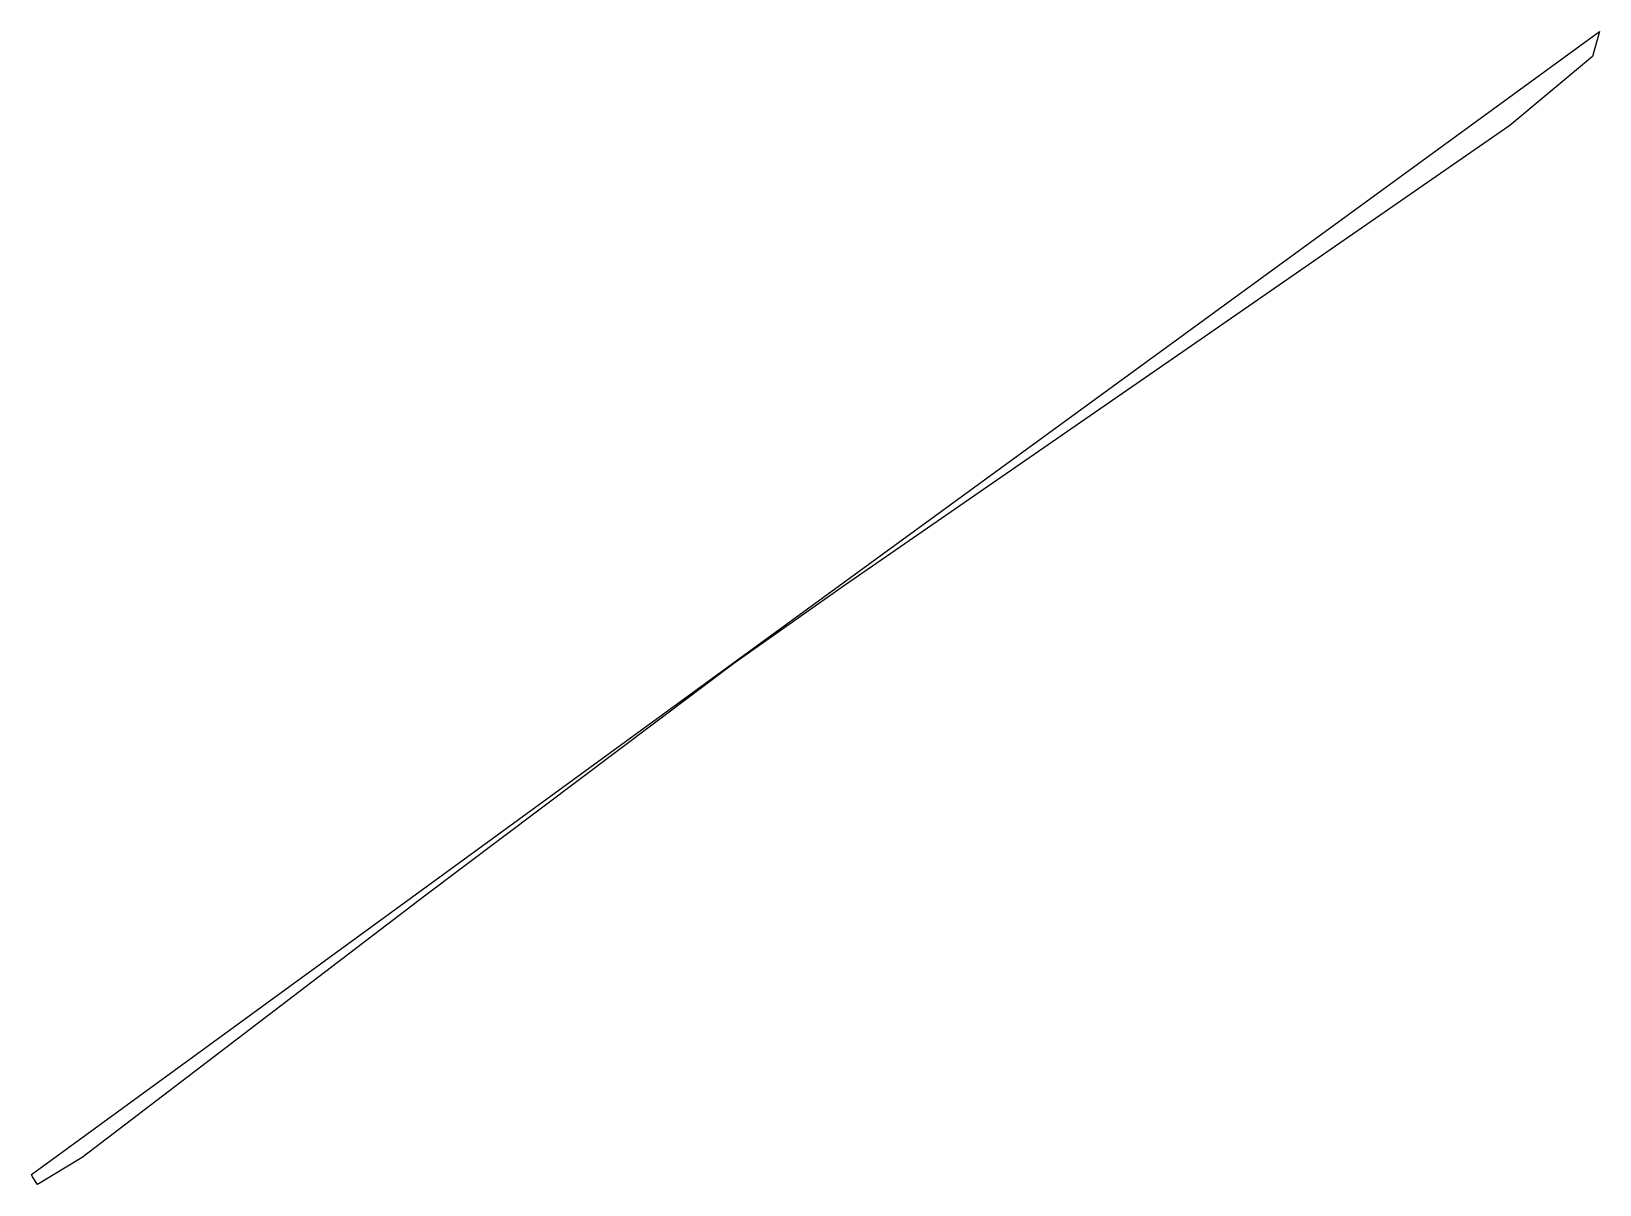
# Model space of a CAD drawing. Extents: x 614037 to 614462, y 646652 to 646965.
import ezdxf

# ---------------------------------------------------------------- set-up
doc = ezdxf.new("R2010")
doc.units = 0
doc.layers.add('_PARCELA_NOU_feb2025', color=50, linetype='Continuous')

msp = doc.modelspace()

# ---------------------------------------------------------------- linework, layer by layer
at = {"layer": '_PARCELA_NOU_feb2025'}
msp.add_lwpolyline([(614050.66, 646659.34), (614038.6, 646652), (614037.24, 646654.11), (614036.9, 646654.77), (614462.39, 646965.06), (614460.45, 646958.19), (614438.07, 646939.53), (614355.45, 646882.33), (614257.51, 646814.6), (614227.49, 646793.43), (614143.55, 646730.32), (614050.66, 646659.34)], close=True, dxfattribs=at)

doc.saveas('drawing.dxf')
